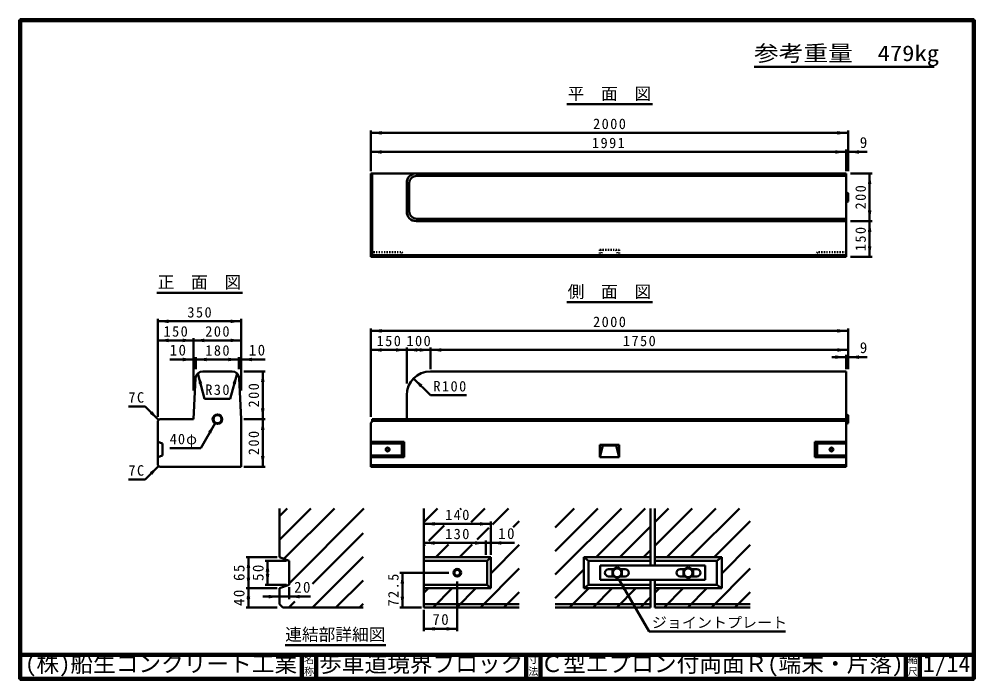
# Model space of a CAD drawing. Units: millimetres, scale not verified. Extents: x 100 to 4105, y 100 to 2870.
import ezdxf
from ezdxf.enums import TextEntityAlignment as Align

# ---------------------------------------------------------------- set-up
doc = ezdxf.new("R2010")
doc.units = ezdxf.units.MM
doc.header["$LTSCALE"] = 5
doc.linetypes.add('USER1', pattern=[2.2, 1, -1.2])
doc.layers.add('V-nasSTD', color=7, linetype='Continuous', lineweight=50)
doc.styles.add('ＭＳ ゴシック', font='')
doc.styles.get('ＭＳ ゴシック').set_extended_font_data('MS Gothic')

msp = doc.modelspace()

# ---------------------------------------------------------------- hatches: boundary and pattern name
at = {"layer": 'V-nasSTD'}
for points in [[(1619, 2400.587), (1574, 2393.087), (1619, 2385.587)], [(3529, 2385.587), (3574, 2393.087), (3529, 2400.587)], [(1619, 2320.587), (1574, 2313.087), (1619, 2305.587)], [(3520, 2320.587), (3565, 2313.087), (3520, 2305.587)], [(3619, 2305.587), (3574, 2313.087), (3619, 2320.587)], [(3656.5, 2178.087), (3664, 2223.087), (3671.5, 2178.087)], [(3671.5, 2068.087), (3664, 2023.087), (3656.5, 2068.087)], [(3656.5, 1978.087), (3664, 2023.087), (3671.5, 1978.087)], [(3671.5, 1918.087), (3664, 1873.087), (3656.5, 1918.087)], [(726, 1610.587), (681, 1603.087), (726, 1595.587)], [(986, 1595.587), (1031, 1603.087), (986, 1610.587)], [(1619, 1570.587), (1574, 1563.087), (1619, 1555.587)], [(3529, 1555.587), (3574, 1563.087), (3529, 1570.587)], [(726, 1515.587), (681, 1523.087), (726, 1530.587)], [(786, 1530.587), (831, 1523.087), (786, 1515.587)], [(876, 1530.587), (831, 1523.087), (876, 1515.587)], [(986, 1515.587), (1031, 1523.087), (986, 1530.587)], [(1619, 1475.587), (1574, 1483.087), (1619, 1490.587)], [(1679, 1490.587), (1724, 1483.087), (1679, 1475.587)], [(1769, 1475.587), (1724, 1483.087), (1769, 1490.587)], [(1779, 1490.587), (1824, 1483.087), (1779, 1475.587)], [(1869, 1490.587), (1824, 1483.087), (1869, 1475.587)], [(3529, 1490.587), (3574, 1483.087), (3529, 1475.587)], [(786, 1435.587), (831, 1443.087), (786, 1450.587)], [(886, 1450.587), (841, 1443.087), (886, 1435.587)], [(976, 1435.587), (1021, 1443.087), (976, 1450.587)], [(1076, 1435.587), (1031, 1443.087), (1076, 1450.587)], [(3520, 1445.587), (3565, 1453.087), (3520, 1460.587)], [(3619, 1445.587), (3574, 1453.087), (3619, 1460.587)], [(867.752, 1343.298), (848.861, 1384.823), (853.263, 1339.416)], [(994.248, 1343.298), (1013.139, 1384.823), (1008.737, 1339.416)], [(1113.5, 1348.087), (1121, 1393.087), (1128.5, 1348.087)], [(1790.412, 1337.281), (1753.289, 1363.798), (1779.806, 1326.675)], [(657.983, 1226.71), (684.5, 1189.587), (647.377, 1216.104)], [(1128.5, 1238.087), (1121, 1193.087), (1113.5, 1238.087)], [(904.995, 1133.045), (921, 1175.767), (892.005, 1140.545)], [(1113.5, 1148.087), (1121, 1193.087), (1128.5, 1148.087)], [(1128.5, 1038.087), (1121, 993.087), (1113.5, 1038.087)], [(657.983, 959.464), (684.5, 996.587), (647.377, 970.071)], [(1841, 761.522), (1796, 754.022), (1841, 746.522)], [(2031, 746.522), (2076, 754.022), (2031, 761.522)], [(1841, 681.522), (1796, 674.022), (1841, 666.522)], [(2011, 666.522), (2056, 674.022), (2011, 681.522)], [(2121, 681.522), (2076, 674.022), (2121, 666.522)], [(1068.5, 569.022), (1061, 614.022), (1053.5, 569.022)], [(1148.5, 554.022), (1141, 599.022), (1133.5, 554.022)], [(1053.5, 529.022), (1061, 484.022), (1068.5, 529.022)], [(1133.5, 544.022), (1141, 499.022), (1148.5, 544.022)], [(1713.5, 504.022), (1706, 549.022), (1698.5, 504.022)], [(1068.5, 439.022), (1061, 484.022), (1053.5, 439.022)], [(2643.995, 483.801), (2615, 519.022), (2631.005, 476.301)], [(1053.5, 449.022), (1061, 404.022), (1068.5, 449.022)], [(1146, 441.522), (1191, 449.022), (1146, 456.522)], [(1276, 456.522), (1231, 449.022), (1276, 441.522)], [(1698.5, 449.022), (1706, 404.022), (1713.5, 449.022)], [(1841, 321.522), (1796, 314.022), (1841, 306.522)], [(1891, 306.522), (1936, 314.022), (1891, 321.522)]]:
    msp.add_hatch(color=256, dxfattribs=at).paths.add_polyline_path(points)

# ---------------------------------------------------------------- linework, layer by layer
at = {"layer": 'V-nasSTD', "lineweight": 100}
for p, q in [((105, 2865), (105, 105)), ((4100, 2865), (105, 2865)), ((4100, 105), (4100, 2865)), ((105, 205), (4100, 205)), ((1285, 205), (1285, 105)), ((1345, 205), (1345, 105)), ((2225, 205), (2225, 105)), ((2285, 205), (2285, 105)), ((3815, 205), (3815, 105)), ((3875, 205), (3875, 105)), ((105, 105), (4100, 105))]:
    msp.add_line(p, q, dxfattribs=at)
at = {"layer": 'V-nasSTD'}
for p, q in [((3935, 2669.806), (3179.5, 2669.806)), ((2394.5, 2513.087), (2753.5, 2513.087)), ((1574, 2403.087), (1574, 2233.087)), ((3574, 2403.087), (3574, 2233.087)), ((1574, 2393.087), (3574, 2393.087)), ((3565, 2323.087), (3565, 2233.087)), ((1574, 2313.087), (3565, 2313.087)), ((3574, 2313.087), (3565, 2313.087)), ((3574, 2313.087), (3654, 2313.087)), ((1574, 2223.087), (3565, 2223.087)), ((1574, 2223.087), (1574, 1873.087)), ((1579, 2223.087), (1579, 1873.087)), ((1765, 2213.087), (3565, 2213.087)), ((3565, 2223.087), (3565, 1873.087)), ((3584, 2223.087), (3674, 2223.087)), ((3664, 2223.087), (3664, 2023.087)), ((1724, 2183.087), (1724, 2063.087)), ((1735, 2183.087), (1735, 2063.087)), ((3565, 2143.087), (3574, 2140.087)), ((3574, 2140.087), (3574, 2106.087)), ((3574, 2106.087), (3565, 2103.087)), ((1764, 2023.087), (3565, 2023.087)), ((1765, 2033.087), (3565, 2033.087)), ((3584, 2023.087), (3674, 2023.087)), ((3664, 2023.087), (3664, 1873.087)), ((3565, 1873.087), (1574, 1873.087)), ((3565, 1880.087), (1579, 1880.087)), ((3584, 1873.087), (3674, 1873.087)), ((676.5, 1723.087), (1035.5, 1723.087)), ((2394.5, 1683.087), (2753.5, 1683.087)), ((681, 1613.087), (681, 1203.087)), ((681, 1603.087), (1031, 1603.087)), ((1031, 1613.087), (1031, 1313.087)), ((1574, 1573.087), (1574, 1203.087)), ((1574, 1563.087), (3574, 1563.087)), ((3574, 1573.087), (3574, 1403.087)), ((831, 1523.087), (681, 1523.087)), ((831, 1533.087), (831, 1313.087)), ((831, 1523.087), (1031, 1523.087)), ((1724, 1483.087), (1574, 1483.087)), ((1724, 1493.087), (1724, 1343.087)), ((1824, 1483.087), (1724, 1483.087)), ((1824, 1493.087), (1824, 1403.087)), ((1824, 1483.087), (3574, 1483.087)), ((831, 1443.087), (731, 1443.087)), ((831, 1443.087), (841, 1443.087)), ((841, 1453.087), (841, 1403.087)), ((841, 1443.087), (1021, 1443.087)), ((1021, 1453.087), (1021, 1403.087)), ((1021, 1443.087), (1031, 1443.087)), ((1031, 1443.087), (1131, 1443.087)), ((3565, 1453.087), (3505, 1453.087)), ((3565, 1463.087), (3565, 1403.087)), ((3574, 1453.087), (3565, 1453.087)), ((3574, 1453.087), (3654, 1453.087)), ((831, 1193.087), (839.575, 1364.585)), ((848.861, 1384.823), (877.331, 1278.572)), ((992.463, 1393.087), (869.537, 1393.087)), ((1013.139, 1384.823), (984.669, 1278.572)), ((1031, 1193.087), (1022.425, 1364.585)), ((1041, 1393.087), (1131, 1393.087)), ((1121, 1393.087), (1121, 1193.087)), ((1753.289, 1363.798), (1824, 1293.087)), ((1824, 1393.087), (3565, 1393.087)), ((3565, 1393.087), (3565, 993.087)), ((1724, 1293.087), (1724, 1193.087)), ((1824, 1293.087), (1974, 1293.087)), ((627.931, 1246.156), (557.931, 1246.156)), ((684.5, 1189.587), (627.931, 1246.156)), ((877.331, 1278.572), (984.669, 1278.572)), ((3565, 1213.087), (3574, 1210.087)), ((3574, 1210.087), (3574, 1176.087)), ((681, 1186.087), (688, 1193.087)), ((681, 1186.087), (681, 1000.087)), ((688, 1193.087), (831, 1193.087)), ((921, 1175.767), (861, 1071.843)), ((1031, 1193.087), (1031, 993.087)), ((1041, 1193.087), (1131, 1193.087)), ((1121, 1193.087), (1121, 993.087)), ((1579, 1183.087), (1574, 1178.087)), ((1574, 1178.087), (1574, 993.087)), ((1579, 1193.087), (3565, 1193.087)), ((1579, 1183.087), (1579, 1193.087)), ((1579, 1186.087), (3565, 1186.087)), ((3574, 1176.087), (3565, 1173.087)), ((681, 1098.087), (701, 1090.587)), ((701, 1090.587), (701, 1040.587)), ((1574, 1098.087), (1714, 1098.087)), ((1574, 1090.587), (1704, 1090.587)), ((1714, 1098.087), (1704, 1090.587)), ((1704, 1090.587), (1704, 1040.587)), ((1714, 1033.087), (1714, 1098.087)), ((2534, 1085.087), (2534, 1033.087)), ((2534, 1085.087), (2614, 1085.087)), ((2534, 1085.087), (2546.5, 1083.087)), ((2546.5, 1083.087), (2534, 1033.087)), ((2546.5, 1083.087), (2601.5, 1083.087)), ((2614, 1085.087), (2601.5, 1083.087)), ((2601.5, 1083.087), (2614, 1033.087)), ((2614, 1085.087), (2614, 1033.087)), ((3565, 1098.087), (3434, 1098.087)), ((3434, 1033.087), (3434, 1098.087)), ((3434, 1098.087), (3444, 1090.587)), ((3565, 1090.587), (3444, 1090.587)), ((3444, 1090.587), (3444, 1040.587)), ((861, 1071.843), (731, 1071.843)), ((701, 1040.587), (681, 1033.087)), ((1574, 1040.587), (1704, 1040.587)), ((1574, 1033.087), (1714, 1033.087)), ((1704, 1040.587), (1714, 1033.087)), ((2534, 1033.087), (2614, 1033.087)), ((3444, 1040.587), (3434, 1033.087)), ((3565, 1033.087), (3434, 1033.087)), ((3565, 1040.587), (3444, 1040.587)), ((684.5, 996.587), (627.931, 940.018)), ((681, 1000.087), (688, 993.087)), ((1031, 993.087), (688, 993.087)), ((1041, 993.087), (1131, 993.087)), ((1574, 1000.087), (3565, 1000.087)), ((1574, 993.087), (3565, 993.087)), ((627.931, 940.018), (557.931, 940.018)), ((1191, 819.022), (1191, 614.022)), ((1191, 786.298), (1223.724, 819.022)), ((1191, 687.303), (1322.719, 819.022)), ((1209.499, 606.808), (1421.714, 819.022)), ((1231, 504.313), (1544.553, 817.867)), ((1796, 819.022), (1796, 404.022)), ((1796, 761.298), (1853.724, 819.022)), ((1947.719, 814.022), (1952.719, 819.022)), ((1993.785, 761.093), (2051.714, 819.022)), ((2150.709, 819.022), (2083.071, 751.385)), ((2425.744, 819.022), (2346, 739.278)), ((2346, 640.283), (2524.739, 819.022)), ((2346, 541.288), (2623.734, 819.022)), ((2722.729, 819.022), (2517.729, 614.022)), ((2746, 819.022), (2746, 579.022)), ((2764, 819.022), (2764, 579.022)), ((2764, 761.298), (2821.724, 819.022)), ((2920.719, 819.022), (2764, 662.303)), ((2814.714, 614.022), (3019.714, 819.022)), ((3118.709, 819.022), (2913.709, 614.022)), ((2076, 764.022), (2076, 624.022)), ((2170.739, 740.057), (2196, 765.318)), ((3012.703, 614.022), (3164, 765.318)), ((1796, 754.022), (2076, 754.022)), ((1817.133, 683.437), (1880.648, 746.951)), ((2068.929, 737.242), (2019.964, 688.278)), ((2616.724, 614.022), (2746, 743.298)), ((1328.868, 503.186), (1541, 715.318)), ((2056, 684.022), (2056, 624.022)), ((1796, 674.022), (2056, 674.022)), ((1796, 662.303), (1801.802, 668.105)), ((1899.642, 666.951), (1846.714, 614.022)), ((1998.637, 666.951), (1945.709, 614.022)), ((2056, 674.022), (2076, 674.022)), ((2076, 674.022), (2176, 674.022)), ((2076, 546.324), (2196, 666.324)), ((2746, 644.303), (2715.719, 614.022)), ((3044, 546.324), (3164, 666.324)), ((1051, 614.022), (1181, 614.022)), ((1061, 484.022), (1061, 614.022)), ((1191, 614.022), (1231, 599.022)), ((1328.698, 404.022), (1541, 616.324)), ((1796, 614.022), (2076, 614.022)), ((1796, 484.022), (1796, 614.022)), ((2076, 614.022), (2061, 599.022)), ((2076, 614.022), (2076, 484.022)), ((2746, 614.022), (2466, 614.022)), ((2466, 484.022), (2466, 614.022)), ((2466, 614.022), (2486, 599.022)), ((2746, 614.022), (2466, 614.022)), ((2466, 614.022), (2466, 484.022)), ((2764, 614.022), (3044, 614.022)), ((2764, 614.022), (3044, 614.022)), ((3044, 614.022), (3024, 599.022)), ((3044, 484.022), (3044, 614.022)), ((3044, 614.022), (3044, 484.022)), ((1131, 599.022), (1221, 599.022)), ((1141, 499.022), (1141, 599.022)), ((1231, 599.022), (1231, 499.022)), ((1796, 599.022), (2061, 599.022)), ((2032.693, 404.022), (2196, 567.329)), ((2061, 599.022), (2061, 499.022)), ((2466, 562.293), (2346, 442.293)), ((2746, 599.022), (2486, 599.022)), ((2486, 599.022), (2486, 499.022)), ((2535, 579.022), (2535, 519.022)), ((2535, 579.022), (2975, 579.022)), ((2570, 564.022), (2592.144, 564.022)), ((2586.081, 560.522), (2606, 572.022)), ((2606, 572.022), (2625.919, 560.522)), ((2619.856, 564.022), (2640, 564.022)), ((2764, 599.022), (3024, 599.022)), ((2870, 564.022), (2890.144, 564.022)), ((2884.081, 560.522), (2904, 572.022)), ((2904, 572.022), (2923.919, 560.522)), ((2917.856, 564.022), (2940, 564.022)), ((2975, 579.022), (2975, 519.022)), ((3000.693, 404.022), (3164, 567.329)), ((3024, 599.022), (3024, 499.022)), ((1900, 549.022), (1696, 549.022)), ((1706, 549.022), (1706, 404.022)), ((2570, 534.022), (2592.144, 534.022)), ((2586.081, 537.522), (2586.081, 560.522)), ((2606, 526.022), (2586.081, 537.522)), ((2625.919, 537.522), (2606, 526.022)), ((2619.856, 534.022), (2640, 534.022)), ((2625.919, 560.522), (2625.919, 537.522)), ((2870, 534.022), (2890.144, 534.022)), ((2884.081, 537.522), (2884.081, 560.522)), ((2904, 526.022), (2884.081, 537.522)), ((2923.919, 537.522), (2904, 526.022)), ((2917.856, 534.022), (2940, 534.022)), ((2923.919, 560.522), (2923.919, 537.522)), ((1051, 484.022), (1181, 484.022)), ((1061, 404.022), (1061, 484.022)), ((1131, 499.022), (1221, 499.022)), ((1231, 499.022), (1191, 484.022)), ((1191, 484.022), (1191, 418.022)), ((1231, 489.022), (1231, 439.022)), ((1427.693, 404.022), (1541, 517.329)), ((1796, 499.022), (2061, 499.022)), ((2076, 484.022), (1796, 484.022)), ((1796, 464.313), (1815.709, 484.022)), ((1834.703, 404.022), (1914.703, 484.022)), ((1933.698, 404.022), (2013.698, 484.022)), ((1936, 513.022), (1936, 304.022)), ((2061, 499.022), (2076, 484.022)), ((2406.724, 404.022), (2486.724, 484.022)), ((2486, 499.022), (2466, 484.022)), ((2746, 484.022), (2466, 484.022)), ((2466, 484.022), (2746, 484.022)), ((2746, 499.022), (2486, 499.022)), ((2585.719, 484.022), (2505.719, 404.022)), ((2535, 519.022), (2975, 519.022)), ((2604.714, 404.022), (2684.714, 484.022)), ((2615, 519.022), (2740, 302.516)), ((2746, 404.022), (2746, 519.022)), ((2764, 404.022), (2764, 519.022)), ((2764, 499.022), (3024, 499.022)), ((2764, 484.022), (3044, 484.022)), ((3044, 484.022), (2764, 484.022)), ((2783.709, 484.022), (2764, 464.313)), ((2802.703, 404.022), (2882.703, 484.022)), ((2901.698, 404.022), (2981.698, 484.022)), ((3024, 499.022), (3044, 484.022)), ((1121, 449.022), (1191, 449.022)), ((1191, 449.022), (1231, 449.022)), ((1231, 449.022), (1321, 449.022)), ((2131.688, 404.022), (2196, 468.334)), ((2746, 446.313), (2703.709, 404.022)), ((3099.688, 404.022), (3164, 468.334)), ((1051, 404.022), (1181, 404.022)), ((1191, 418.022), (1205, 404.022)), ((1541, 404.022), (1205, 404.022)), ((1229.703, 404.022), (1254.892, 429.21)), ((1526.688, 404.022), (1541, 418.334)), ((1786, 404.022), (1696, 404.022)), ((1796, 418.022), (2196, 418.022)), ((1796, 404.022), (2196, 404.022)), ((2746, 418.022), (2346, 418.022)), ((2746, 404.022), (2346, 404.022)), ((2764, 418.022), (3164, 418.022)), ((2764, 404.022), (3164, 404.022)), ((1796, 304.022), (1796, 394.022)), ((1796, 314.022), (1936, 314.022)), ((2740, 302.516), (3311.25, 302.516)), ((1214.977, 246.12), (1636.237, 246.12))]:
    msp.add_line(p, q, dxfattribs=at)
at = {"layer": 'V-nasSTD', "linetype": 'USER1'}
for p, q in [((1574, 1893.087), (1704, 1893.087)), ((1704, 1893.087), (1714, 1873.087)), ((2534, 1903.087), (2534, 1873.087)), ((2534, 1903.087), (2614, 1903.087)), ((2546.5, 1903.087), (2534, 1873.087)), ((2601.5, 1903.087), (2614, 1873.087)), ((2614, 1903.087), (2614, 1873.087)), ((3445, 1893.087), (3434, 1873.087)), ((3565, 1893.087), (3445, 1893.087))]:
    msp.add_line(p, q, dxfattribs=at)
at = {"layer": 'V-nasSTD', "lineweight": 13}
msp.add_lwpolyline([(100, 100), (100, 2870), (4105, 2870), (4105, 100)], close=True, dxfattribs=at)
at = {"layer": 'V-nasSTD'}
for centre, radius in [((931, 1193.087), 20), ((931, 1193.087), 17), ((1644, 1065.587), 8), ((1644, 1065.587), 6), ((3504, 1065.587), 8), ((3504, 1065.587), 6), ((1936, 549.022), 16), ((1936, 549.022), 12), ((2606, 549.022), 18), ((2904, 549.022), 18)]:
    msp.add_circle(centre, radius, dxfattribs=at)
for centre, radius, start, end in [((1764, 2183.087), 40, 90, 180), ((1765, 2183.087), 30, 90, 180), ((1764, 2063.087), 40, 180, 270), ((1765, 2063.087), 30, 180, 270), ((869.537, 1363.087), 30, 90, 177.1376), ((992.463, 1363.087), 30, 2.8624, 90), ((1824, 1293.087), 100, 90, 180), ((2570, 549.022), 15, 90, 270), ((2640, 549.022), 15, 270, 90), ((2870, 549.022), 15, 90, 270), ((2940, 549.022), 15, 270, 90)]:
    msp.add_arc(centre, radius, start, end, dxfattribs=at)

# ---------------------------------------------------------------- texts
at = {"layer": 'V-nasSTD', "style": 'ＭＳ ゴシック'}
for s, height, width, p in [('参考重量\u3000479kg', 65.98, 1.15, (3179.5, 2759.806)), ('ジョイントプレート', 43.99, 1.05, (2751.25, 362.516)), ('1/14', 69.65, 1.05, (3887.062, 202.582))]:
    msp.add_text(s, height=height, dxfattribs=dict(at, width=width)).set_placement(p, align=Align.TOP_LEFT)
for s, height, p in [('平\u3000面\u3000図', 51.32, (2398.5, 2583.087)), ('9', 45.82, (3622.75, 2375.587)), ('正\u3000面\u3000図', 51.32, (680.5, 1793.087)), ('側\u3000面\u3000図', 51.32, (2398.5, 1753.087)), ('9', 45.82, (3622.75, 1515.587)), ('連結部詳細図', 51.32, (1214.977, 316.12)), ('(株)船生コンクリート工業', 69.65, (125, 202.5)), ('名', 30.79, (1293.982, 200.999)), ('歩車道境界ブロック', 69.65, (1357.5, 202.47)), ('寸', 30.79, (2233.982, 200.999)), ('Ｃ型エプロン付両面Ｒ(端末・片落)', 69.65, (2285, 202.508)), ('縮', 30.79, (3823.982, 200.999)), ('称', 30.79, (1293.976, 151.01)), ('法', 30.79, (2233.976, 151.01)), ('尺', 30.79, (3823.976, 151.01))]:
    msp.add_text(s, height=height, dxfattribs=at).set_placement(p, align=Align.TOP_LEFT)
at = {"layer": 'V-nasSTD', "attachment_point": 1, "style": 'ＭＳ ゴシック'}
for s, insert, char_height in [('\\T1.2;2000', (2505, 2453.087), 43.99), ('\\T1.2;1991', (2500.5, 2373.087), 43.99), ('\\T1.2;350', (805, 1663.087), 43.99), ('\\T1.2;2000', (2505, 1623.087), 43.99), ('\\T1.2;150', (705, 1583.087), 43.99), ('\\T1.2;200', (880, 1583.087), 43.99), ('\\T1.2;150', (1598, 1543.087), 43.99), ('\\T1.2;100', (1723, 1543.087), 43.99), ('\\T1.2;1750', (2630, 1543.087), 43.99), ('\\T1.19;10', (731, 1505.587), 45.82), ('\\T1.2;180', (880, 1503.087), 43.99), ('\\T1.19;10', (1062.5, 1505.587), 45.82), ('\\T1.2;R30', (880, 1338.572), 43.99), ('\\T1.2;R100', (1836, 1353.087), 43.99), ('\\T1.2;7C', (557.931, 1306.156), 43.99), ('\\T1.15;40φ', (731, 1131.843), 43.99), ('\\T1.2;7C', (557.931, 1000.018), 43.99), ('\\T1.2;140', (1885, 814.022), 43.99), ('\\T1.2;130', (1885, 734.022), 43.99), ('\\T1.19;10', (2107.5, 736.522), 45.82), ('\\T1.19;20', (1252.5, 511.522), 45.82), ('\\T1.19;70', (1831.75, 376.522), 45.82)]:
    msp.add_mtext(s, dxfattribs=dict(at, insert=insert, char_height=char_height))
at = {"layer": 'V-nasSTD', "attachment_point": 1, "rotation": 90, "style": 'ＭＳ ゴシック'}
for s, insert, char_height in [('\\T1.2;200', (3604, 2072.087), 43.99), ('\\T1.2;150', (3604, 1897.087), 43.99), ('\\T1.2;200', (1061, 1242.087), 43.99), ('\\T1.2;200', (1061, 1042.087), 43.99), ('\\T1.19;65', (998.5, 514.772), 45.82), ('\\T1.19;50', (1078.5, 514.772), 45.82), ('\\T1.2;72.5', (1646, 407.522), 43.99), ('\\T1.19;40', (998.5, 409.772), 45.82)]:
    msp.add_mtext(s, dxfattribs=dict(at, insert=insert, char_height=char_height))

doc.saveas('drawing.dxf')
